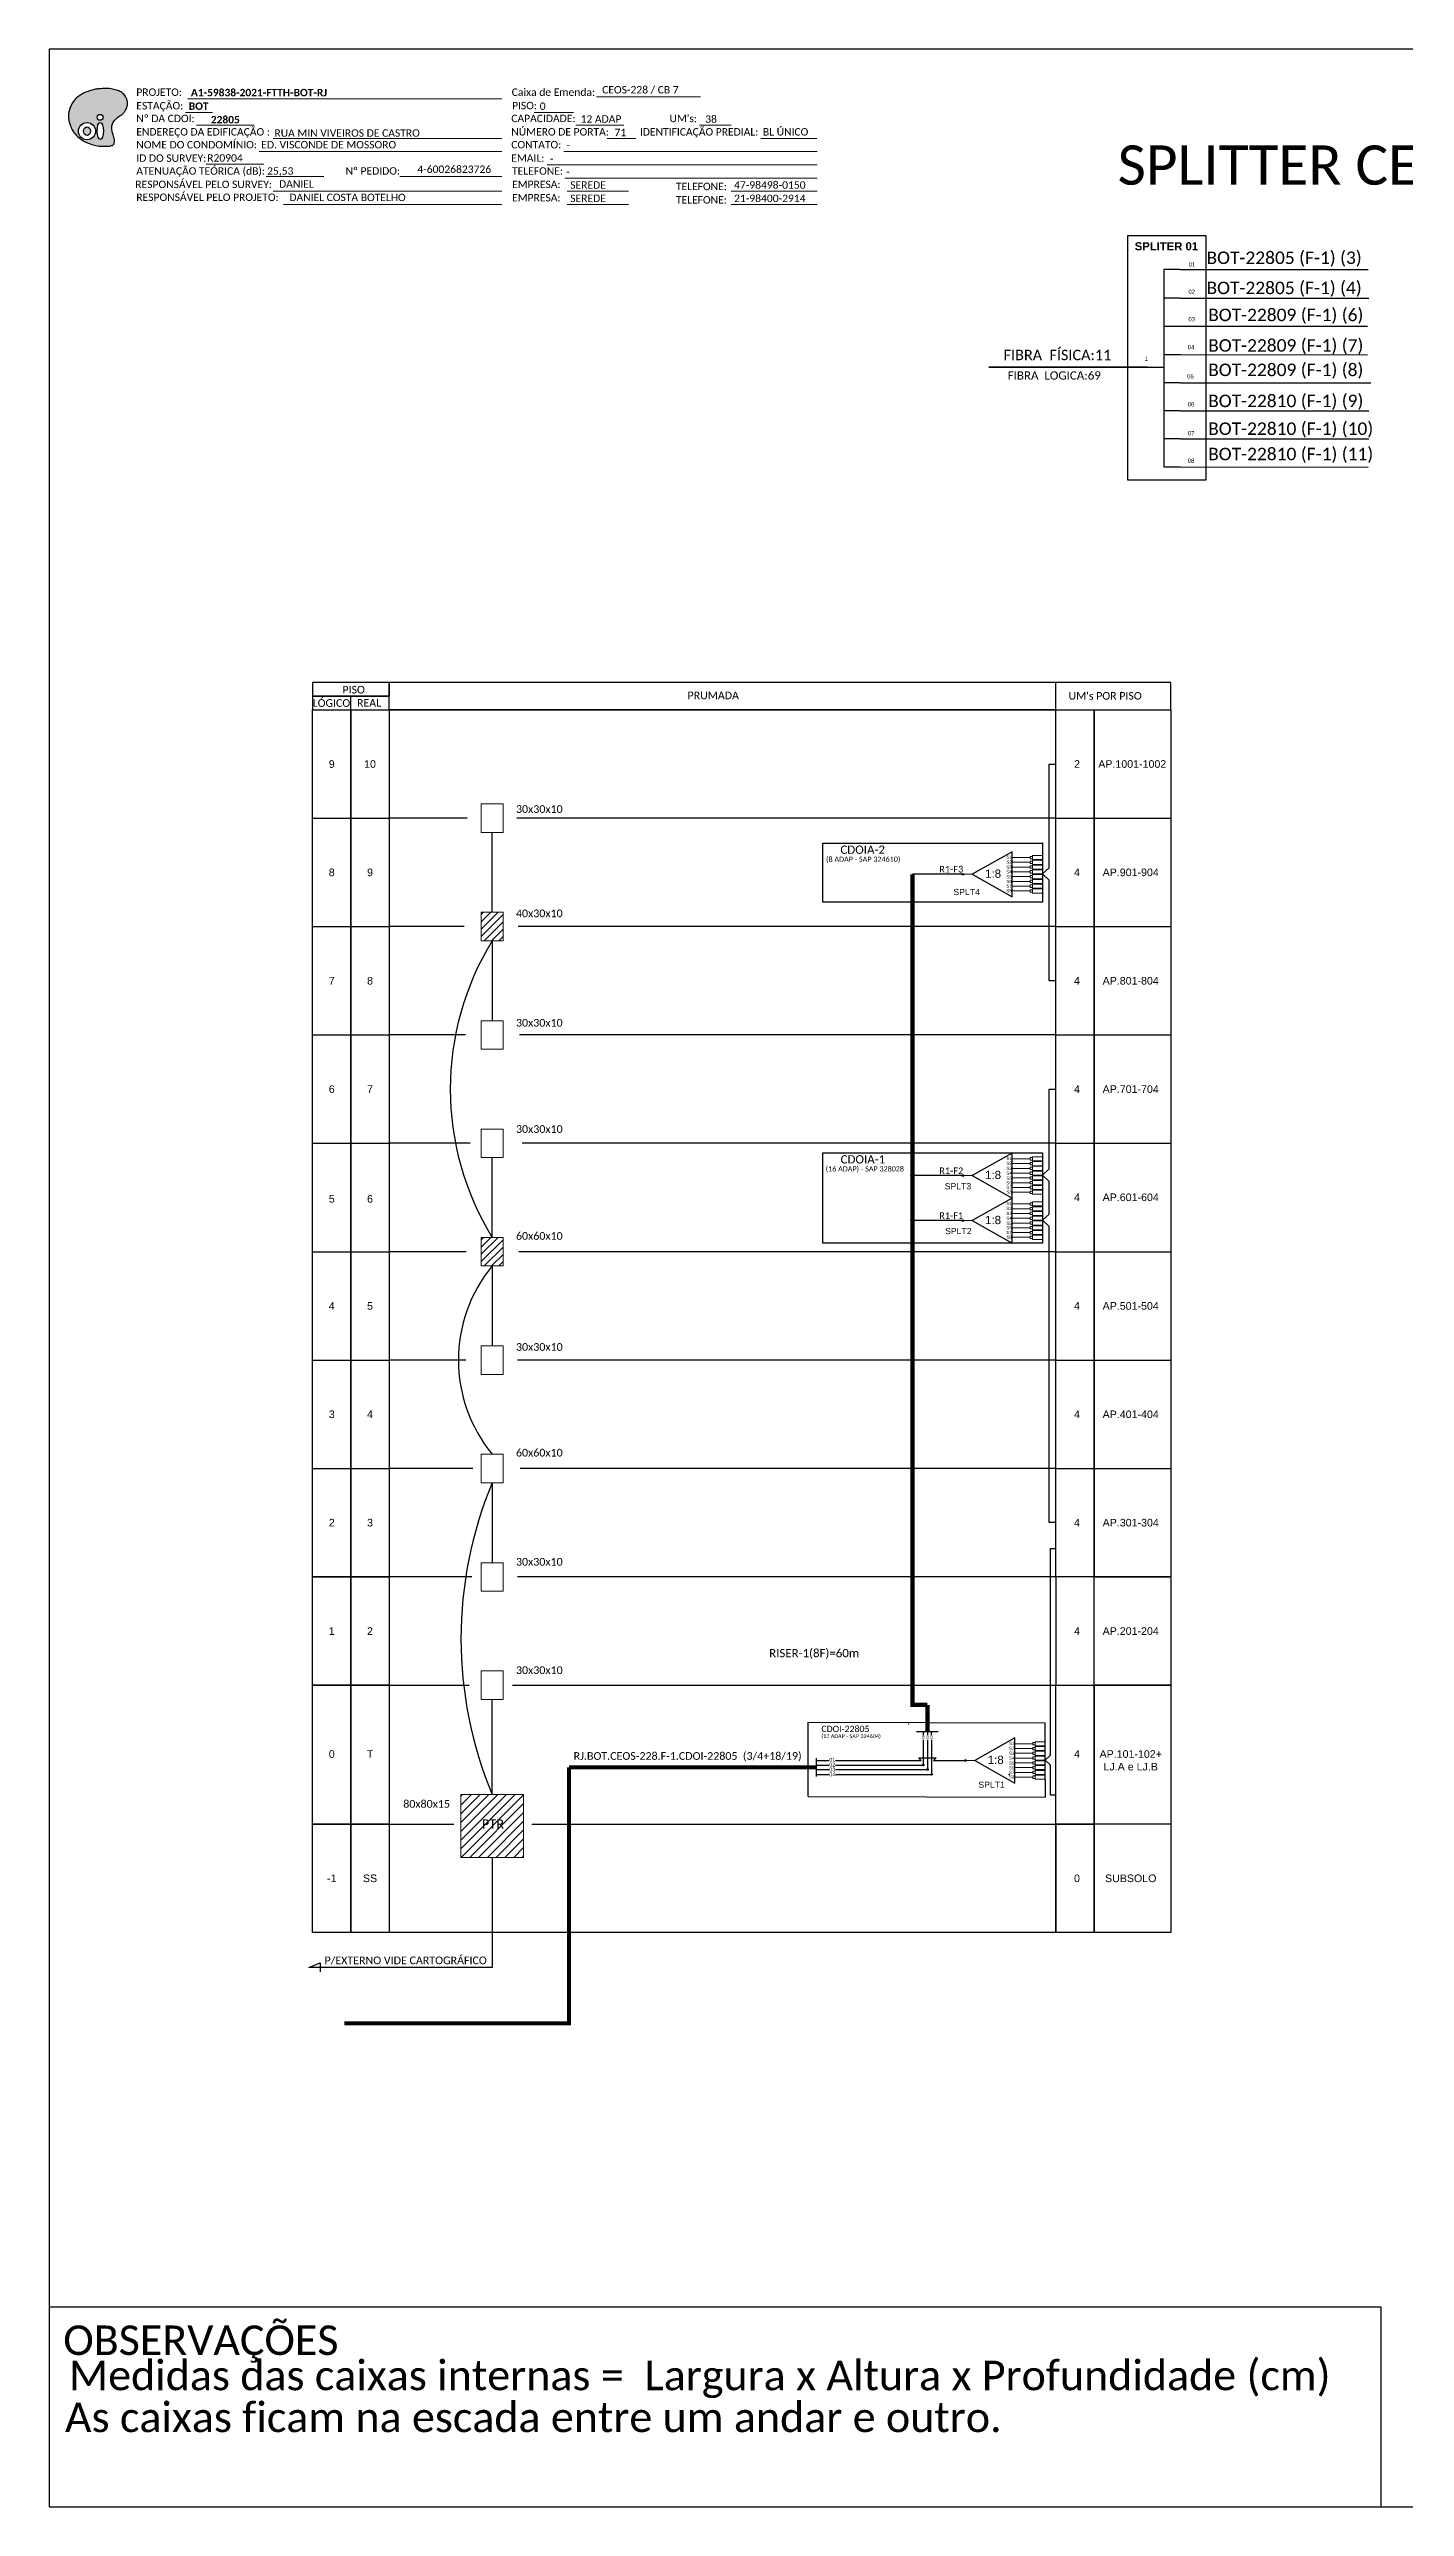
# Model space of a CAD drawing. Header units: millimetres. Extents: x 27927 to 28766, y 293409 to 294003.
# Drawn here: x 27927 to 28255, y 293409 to 294003 of the extents above; entities that cross this region are included whole.
import ezdxf
from ezdxf.enums import TextEntityAlignment as Align

# ---------------------------------------------------------------- set-up
doc = ezdxf.new("R2010")
doc.units = ezdxf.units.MM
for name, color, linetype in [('10.1-Caixas Subterrâneas', 5, 'Continuous'), ('texto', 255, 'Continuous'), ('Uifilar estacao GPON Oi', 3, 'Continuous'), ('UNIFILAR', 7, 'Continuous')]:
    doc.layers.add(name, color=color, linetype=linetype)
doc.layers.add('10.4-Postes', color=1, linetype='Continuous', lineweight=0)
doc.styles.add('ARIAL', font='arial.ttf')
doc.styles.add('MtXpl_Calibri', font='calibri.ttf')
doc.styles.get("Standard").update_dxf_attribs({"font": 'arial.ttf'})
doc.styles.add('WMF-Calibri0', font='calibri.ttf')
doc.styles.add('WMF-Calibri1', font='calibrib.ttf')

# ---------------------------------------------------------------- blocks, each defined once
blk = doc.blocks.new('OI')
h = blk.add_hatch(color=40)
edge = h.paths.add_edge_path()
edge.add_spline(control_points=[(4.35, -0.67), (3.92, -0.99), (3.26, -1.5), (2.81, -2.59), (2.9, -3.5), (3.06, -4.27), (3.31, -4.85), (3.37, -5.39), (3.4, -5.88), (3.2, -6.4), (2.54, -6.61), (1.65, -6.63), (0.55, -6.67), (-0.56, -6.42), (-1.61, -6.14), (-2.77, -5.61), (-3.92, -4.77), (-4.89, -3.7), (-5.34, -2.65), (-5.6, -1.94), (-5.85, -0.96), (-5.71, 0.47), (-5.1, 2.02), (-4.14, 3.02), (-3.3, 3.61), (-2.37, 4.16), (-1.36, 4.44), (-0.56, 4.7), (0.79, 4.85), (2.24, 4.97), (3.79, 4.57), (4.67, 4.21), (5.44, 3.65), (5.76, 2.99), (6.03, 2.21), (6.01, 1.46), (5.72, 0.64), (5.31, 0.08), (4.88, -0.38), (4.51, -0.55), (4.35, -0.67)], knot_values=[0, 0, 0, 0, 1.60434, 2.417191, 3.427595, 4.282808, 4.776746, 5.304182, 5.888771, 6.258406, 6.858137, 7.79129, 8.986195, 10.124242, 11.187857, 12.242908, 13.953784, 15.414161, 16.515391, 17.349188, 17.675853, 19.552021, 21.515531, 22.568638, 23.63245, 24.621084, 25.782718, 26.745347, 27.142653, 29.870543, 31.004649, 31.921532, 32.709589, 33.801391, 34.042471, 35.192333, 35.971461, 36.628871, 37.254359, 37.836911, 37.836911, 37.836911, 37.836911], degree=3, periodic=0)
h.paths.add_polyline_path([(1.13, -0.87, -1), (-0.04, -0.87, -1)], flags=16)
edge = h.paths.add_edge_path(flags=16)
edge.add_ellipse((0.56, -3.59), major_axis=(-0.02, 1.71), ratio=0.361305, start_angle=0, end_angle=360)
h.paths.add_polyline_path([(-0.36, -3.62, -1), (-3.8, -3.62, -1)], flags=16)
edge = h.paths.add_edge_path(flags=0)
edge.add_ellipse((-2.08, -3.62), major_axis=(0, 0.885), ratio=0.758294, start_angle=0, end_angle=360)
at = {"color": 40}
for centre, radius in [((-2.08, -3.62), 1.72), ((0.54, -0.87), 0.587)]:
    blk.add_circle(centre, radius, dxfattribs=at)
blk.add_ellipse((-2.08, -3.62), major_axis=(0, 0.885), ratio=0.758294, start_param=-3.141592653589792, end_param=3.141592653589792, dxfattribs=at)
blk.add_ellipse((0.56, -3.59), major_axis=(-0.02, 1.71), ratio=0.361305, dxfattribs=at)
at = {"color": 40, "start_tangent": (-0.800898, -0.598801), "end_tangent": (-0.800898, -0.598801)}
blk.add_spline([(4.35, -0.67), (3.2, -1.78), (2.9, -2.54), (2.92, -3.55), (3.12, -4.38), (3.28, -4.85), (3.37, -5.37), (3.35, -5.95), (3.2, -6.29), (2.66, -6.55), (1.73, -6.63), (0.54, -6.62), (-0.58, -6.41), (-1.6, -6.11), (-2.56, -5.67), (-3.95, -4.67), (-4.89, -3.56), (-5.37, -2.56), (-5.64, -1.78), (-5.72, -1.46), (-5.63, 0.42), (-4.84, 2.22), (-4.13, 2.99), (-3.27, 3.62), (-2.4, 4.09), (-1.3, 4.47), (-0.37, 4.72), (0.02, 4.77), (2.75, 4.8), (3.85, 4.53), (4.69, 4.16), (5.31, 3.68), (5.85, 2.73), (5.93, 2.5), (5.94, 1.35), (5.67, 0.62), (5.29, 0.08), (4.84, -0.36), (4.35, -0.67)], degree=3, dxfattribs=at)
blk = doc.blocks.new('SPLITTER_')
blk.add_point((0, 0))
at = {"style": 'ARIAL', "flags": 4}
blk.add_attdef('SPLT', (0, -3.26), '', height=1.5, dxfattribs=at)
blk = doc.blocks.new('A$C415C251F')
at = {"color": 3}
blk.add_point((0, 0), dxfattribs=at)
blk = doc.blocks.new('SPLT_1-8_SC-APC')
at = {"color": 1}
blk.add_lwpolyline([(-7.37, -2.1), (-17.04, -7.55), (-7.37, -13), (-7.37, -2.1)], dxfattribs=at)
at = {"color": 3, "lineweight": 0}
for points in [[(-2.99, -3.51), (-7.37, -3.51)], [(-7.37, -4.66), (-2.99, -4.66)], [(-7.37, -5.82), (-2.99, -5.82)], [(-2.41, -3.02), (-2.41, -4)], [(-2.41, -3.02), (0, -3.02)], [(-2.41, -4), (0, -4)], [(-2.41, -4.17), (-2.41, -5.16)], [(-2.41, -4.17), (0, -4.17)], [(-2.41, -5.16), (0, -5.16)], [(-2.41, -5.32), (-2.41, -6.31)], [(-2.41, -5.32), (0, -5.32)], [(-7.37, -6.97), (-2.99, -6.97)], [(-7.37, -8.12), (-2.99, -8.12)], [(-7.37, -9.28), (-2.99, -9.28)], [(-7.37, -10.43), (-2.99, -10.43)], [(-7.37, -11.58), (-2.99, -11.58)], [(-2.41, -6.31), (0, -6.31)], [(-2.41, -6.48), (-2.41, -7.46)], [(-2.41, -6.48), (0, -6.48)], [(-2.41, -7.46), (0, -7.46)], [(-2.41, -7.63), (-2.41, -8.62)], [(-2.41, -7.63), (0, -7.63)], [(-2.41, -8.62), (0, -8.62)], [(-2.41, -8.78), (-2.41, -9.77)], [(-2.41, -8.78), (0, -8.78)], [(-2.41, -9.77), (0, -9.77)], [(-2.41, -9.94), (-2.41, -10.92)], [(-2.41, -9.94), (0, -9.94)], [(-2.41, -10.92), (0, -10.92)], [(-2.41, -11.09), (-2.41, -12.08)], [(-2.41, -11.09), (0, -11.09)], [(-2.41, -12.08), (0, -12.08)]]:
    blk.add_lwpolyline(points, dxfattribs=at)
for points in [[(-2.99, -3.22), (-2.41, -3.22), (-2.41, -3.8), (-2.99, -3.8)], [(-2.99, -4.38), (-2.41, -4.38), (-2.41, -4.95), (-2.99, -4.95)], [(-2.99, -5.53), (-2.41, -5.53), (-2.41, -6.1), (-2.99, -6.1)], [(-2.99, -6.68), (-2.41, -6.68), (-2.41, -7.26), (-2.99, -7.26)], [(-2.99, -7.84), (-2.41, -7.84), (-2.41, -8.41), (-2.99, -8.41)], [(-2.99, -8.99), (-2.41, -8.99), (-2.41, -9.56), (-2.99, -9.56)], [(-2.99, -10.14), (-2.41, -10.14), (-2.41, -10.72), (-2.99, -10.72)], [(-2.99, -11.3), (-2.41, -11.3), (-2.41, -11.87), (-2.99, -11.87)]]:
    blk.add_lwpolyline(points, close=True, dxfattribs=at)
at = {"color": 1, "lineweight": 0}
blk.add_lwpolyline([(-17.04, -7.55), (-19.26, -7.55)], dxfattribs=at)
at = {"color": 1, "style": 'ARIAL'}
for s, height, p in [('S1', 0.75, (-8.74, -3.78)), ('S2', 0.75, (-8.74, -4.97)), ('S3', 0.75, (-8.74, -6.18)), ('1:8', 2, (-13.91, -8.4)), ('S4', 0.75, (-8.74, -7.36)), ('S5', 0.75, (-8.74, -8.57)), ('S6', 0.75, (-8.74, -9.69)), ('S7', 0.75, (-8.74, -10.78)), ('S8', 0.75, (-8.74, -11.9))]:
    blk.add_text(s, height=height, dxfattribs=at).set_placement(p)
blk = doc.blocks.new('LEG_CDOIA8_C-SPLT_DIR')
at = {"color": 3}
blk.add_blockref('A$C415C251F', (0, 0), dxfattribs=at)
at = {"color": 1, "style": 'WMF-Calibri0', "flags": 4}
blk.add_attdef('CDO', (-26.84, -2.61), '', height=2, dxfattribs=at)
blk.add_attdef('MODELO', text='', height=1.5, dxfattribs=at).set_placement((-22.23, -4.54), align=Align.CENTER)
at = {"style": 'ARIAL', "flags": 4}
blk.add_attdef('SPLITAGEM', text='', height=1.5, dxfattribs=at).set_placement((-18.36, -12.59), align=Align.CENTER)

msp = doc.modelspace()

# ---------------------------------------------------------------- hatches: boundary and pattern name
h = msp.add_hatch(color=3)
h.dxf.hatch_style = 1
edge = h.paths.add_edge_path()
edge.add_arc((28148.24, 293804.03), 0.205, 0, 360)
h = msp.add_hatch()
h.set_pattern_fill('ANSI31', color=1, scale=10)
h.set_pattern_definition([(45, (15844.2776, 292011.8462), (-0.88388348, 0.88388348), [])])
h.paths.add_polyline_path([(28037.1, 293794.84), (28031.8, 293794.84), (28031.8, 293787.94), (28037.1, 293787.94)])
h = msp.add_hatch(color=3)
h.dxf.hatch_style = 1
edge = h.paths.add_edge_path()
edge.add_arc((28148.24, 293731.21), 0.205, 0, 360)
h = msp.add_hatch()
h.set_pattern_fill('ANSI31', color=1, scale=10)
h.set_pattern_definition([(45, (15844.2776, 291933.2612), (-0.88388348, 0.88388348), [])])
h.paths.add_polyline_path([(28037.1, 293716.25), (28031.8, 293716.25), (28031.8, 293709.36), (28037.1, 293709.36)])
h = msp.add_hatch(color=3)
h.dxf.hatch_style = 1
edge = h.paths.add_edge_path()
edge.add_arc((28148.24, 293720.32), 0.205, 0, 360)
h = msp.add_hatch(color=3)
h.dxf.hatch_style = 1
edge = h.paths.add_edge_path()
edge.add_arc((28138.65, 293588.72), 0.195, 0, 360)
h = msp.add_hatch(color=3)
h.dxf.hatch_style = 1
edge = h.paths.add_edge_path()
edge.add_arc((28138.65, 293588.72), 0.195, 0, 360)
h = msp.add_hatch(color=3)
h.dxf.hatch_style = 1
edge = h.paths.add_edge_path()
edge.add_arc((28139.67, 293587.66), 0.195, 0, 360)
h = msp.add_hatch(color=3)
h.dxf.hatch_style = 1
edge = h.paths.add_edge_path()
edge.add_arc((28139.67, 293587.66), 0.195, 0, 360)
h = msp.add_hatch(color=3)
h.dxf.hatch_style = 1
edge = h.paths.add_edge_path()
edge.add_arc((28140.68, 293586.49), 0.195, 0, 360)
h = msp.add_hatch(color=3)
h.dxf.hatch_style = 1
edge = h.paths.add_edge_path()
edge.add_arc((28140.68, 293586.49), 0.195, 0, 360)
h = msp.add_hatch(color=3)
h.dxf.hatch_style = 1
edge = h.paths.add_edge_path()
edge.add_arc((28148.88, 293589.84), 0.195, 0, 360)
h = msp.add_hatch(color=3)
h.dxf.hatch_style = 1
edge = h.paths.add_edge_path()
edge.add_arc((28148.88, 293589.84), 0.195, 0, 360)
h = msp.add_hatch()
h.set_pattern_fill('ANSI31', color=1, scale=12, style=0)
h.set_pattern_definition([(45, (27293.2764, 293104.296), (-1.0606602, 1.0606602), [])])
h.paths.add_polyline_path([(28042.04, 293581.56), (28026.86, 293581.56), (28026.86, 293566.42), (28042.04, 293566.42)])
h.paths.add_polyline_path([(28031.59, 293572.51), (28038.1, 293572.51), (28038.1, 293576.45), (28031.59, 293576.45)], flags=9)

# ---------------------------------------------------------------- linework, layer by layer
at = {"color": 0}
for p, q in [((27991.04, 293843.78), (28000.29, 293843.78)), ((27991.04, 293817.59), (27991.04, 293843.78)), ((27991.04, 293843.78), (28000.29, 293843.78)), ((28000.29, 293843.78), (28000.29, 293817.59)), ((28000.29, 293843.78), (28009.55, 293843.78)), ((28000.29, 293817.59), (28000.29, 293843.78)), ((28000.29, 293843.78), (28009.55, 293843.78)), ((28170.72, 293843.78), (28009.55, 293843.78)), ((28009.55, 293843.78), (28009.55, 293817.59)), ((28170.72, 293843.78), (28009.55, 293843.78)), ((28170.72, 293843.78), (28179.97, 293843.78)), ((28170.72, 293817.59), (28170.72, 293843.78)), ((28170.72, 293843.78), (28179.97, 293843.78)), ((28179.97, 293843.78), (28198.49, 293843.78)), ((28179.97, 293817.59), (28179.97, 293843.78)), ((28179.97, 293843.78), (28179.97, 293817.59)), ((28179.97, 293843.78), (28198.49, 293843.78)), ((28198.49, 293843.78), (28198.49, 293817.59)), ((27991.04, 293817.59), (28000.29, 293817.59)), ((27991.04, 293791.39), (27991.04, 293817.59)), ((28000.29, 293817.59), (28000.29, 293791.39)), ((28000.29, 293817.59), (28009.55, 293817.59)), ((28000.29, 293791.39), (28000.29, 293817.59)), ((28009.55, 293817.59), (28009.55, 293791.39)), ((28028.43, 293817.59), (28009.55, 293817.59)), ((28170.72, 293817.59), (28040.43, 293817.59)), ((28170.72, 293817.59), (28179.97, 293817.59)), ((28170.72, 293791.39), (28170.72, 293817.59)), ((28179.97, 293817.59), (28198.49, 293817.59)), ((28179.97, 293791.39), (28179.97, 293817.59)), ((28179.97, 293817.59), (28179.97, 293791.39)), ((28198.49, 293817.59), (28198.49, 293791.39)), ((27991.04, 293791.39), (28000.29, 293791.39)), ((27991.04, 293765.2), (27991.04, 293791.39)), ((28000.29, 293791.39), (28000.29, 293765.2)), ((28000.29, 293791.39), (28009.55, 293791.39)), ((28000.29, 293765.2), (28000.29, 293791.39)), ((28009.55, 293791.39), (28009.55, 293765.2)), ((28027.72, 293791.39), (28009.55, 293791.39)), ((28170.72, 293791.39), (28040.76, 293791.39)), ((28170.72, 293791.39), (28179.97, 293791.39)), ((28170.72, 293765.2), (28170.72, 293791.39)), ((28179.97, 293791.39), (28198.49, 293791.39)), ((28179.97, 293765.2), (28179.97, 293791.39)), ((28179.97, 293791.39), (28179.97, 293765.2)), ((28198.49, 293791.39), (28198.49, 293765.2)), ((27991.04, 293765.2), (28000.29, 293765.2)), ((27991.04, 293739), (27991.04, 293765.2)), ((28000.29, 293765.2), (28000.29, 293739)), ((28000.29, 293765.2), (28009.55, 293765.2)), ((28000.29, 293739), (28000.29, 293765.2)), ((28009.55, 293765.2), (28009.55, 293739)), ((28028.02, 293765.2), (28009.55, 293765.2)), ((28170.72, 293765.2), (28041.03, 293765.2)), ((28170.72, 293765.2), (28179.97, 293765.2)), ((28170.72, 293739), (28170.72, 293765.2)), ((28179.97, 293765.2), (28198.49, 293765.2)), ((28179.97, 293739), (28179.97, 293765.2)), ((28179.97, 293765.2), (28179.97, 293739)), ((28198.49, 293765.2), (28198.49, 293739)), ((27991.04, 293739), (28000.29, 293739)), ((27991.04, 293712.81), (27991.04, 293739)), ((28000.29, 293739), (28000.29, 293712.81)), ((28000.29, 293739), (28009.55, 293739)), ((28000.29, 293712.81), (28000.29, 293739)), ((28009.55, 293739), (28009.55, 293712.81)), ((28029.13, 293739), (28009.55, 293739)), ((28170.72, 293739), (28041.68, 293739)), ((28170.72, 293739), (28179.97, 293739)), ((28170.72, 293712.81), (28170.72, 293739)), ((28179.97, 293739), (28198.49, 293739)), ((28179.97, 293712.81), (28179.97, 293739)), ((28179.97, 293739), (28179.97, 293712.81)), ((28198.49, 293739), (28198.49, 293712.81)), ((27991.04, 293712.81), (28000.29, 293712.81)), ((27991.04, 293686.61), (27991.04, 293712.81)), ((28000.29, 293712.81), (28000.29, 293686.61)), ((28000.29, 293712.81), (28009.55, 293712.81)), ((28000.29, 293686.61), (28000.29, 293712.81)), ((28009.55, 293712.81), (28009.55, 293686.61)), ((28028.18, 293712.81), (28009.55, 293712.81)), ((28170.72, 293712.81), (28040.86, 293712.81)), ((28170.72, 293712.81), (28179.97, 293712.81)), ((28170.72, 293686.61), (28170.72, 293712.81)), ((28179.97, 293712.81), (28198.49, 293712.81)), ((28179.97, 293686.61), (28179.97, 293712.81)), ((28179.97, 293712.81), (28179.97, 293686.61)), ((28198.49, 293712.81), (28198.49, 293686.61)), ((27991.04, 293686.61), (28000.29, 293686.61)), ((27991.04, 293660.42), (27991.04, 293686.61)), ((28000.29, 293686.61), (28000.29, 293660.42)), ((28000.29, 293686.61), (28009.55, 293686.61)), ((28000.29, 293660.42), (28000.29, 293686.61)), ((28009.55, 293686.61), (28009.55, 293660.42)), ((28028.09, 293686.61), (28009.55, 293686.61)), ((28170.72, 293686.61), (28040.58, 293686.61)), ((28170.72, 293686.61), (28179.97, 293686.61)), ((28170.72, 293660.42), (28170.72, 293686.61)), ((28179.97, 293686.61), (28198.49, 293686.61)), ((28179.97, 293660.42), (28179.97, 293686.61)), ((28179.97, 293686.61), (28179.97, 293660.42)), ((28198.49, 293686.61), (28198.49, 293660.42)), ((28029.74, 293660.42), (28009.55, 293660.42)), ((28170.72, 293660.42), (28041.23, 293660.42)), ((28029.56, 293634.22), (28009.55, 293634.22)), ((28170.72, 293634.22), (28040.58, 293634.22)), ((28170.72, 293634.22), (28170.72, 293608.03)), ((28009.55, 293608.03), (28028.88, 293608.03)), ((28039.36, 293608.03), (28170.72, 293608.03)), ((28009.55, 293574.46), (28025.19, 293574.46)), ((28044.06, 293574.46), (28170.72, 293574.46)), ((28170.72, 293574.46), (28170.72, 293548.27)), ((28179.97, 293548.27), (28179.97, 293574.46)), ((28198.49, 293574.46), (28198.49, 293548.27)), ((28170.72, 293548.27), (28009.55, 293548.27)), ((28198.49, 293548.27), (28179.97, 293548.27))]:
    msp.add_line(p, q, dxfattribs=at)
for points in [[(27927.35, 293409.45), (28765.92, 293409.45), (28765.92, 294003.45), (27927.35, 294003.45), (27927.35, 293409.45)], [(28000.29, 293843.78), (28000.29, 293847.07)], [(28009.55, 293843.78), (28198.49, 293843.78), (28198.49, 293850.36), (28009.55, 293850.36), (28009.55, 293850.36), (28009.55, 293847.07)], [(28170.7, 293843.78), (28170.7, 293850.36)], [(28112.85, 293588.92), (28112.85, 293588.92)], [(27927.35, 293457.8), (28249.25, 293457.8)]]:
    msp.add_lwpolyline(points)
at = {"color": 7, "lineweight": 0}
for points in [[(27960.83, 293991.41), (28036.8, 293991.41)], [(28059.64, 293991.9), (28084.77, 293991.9)], [(27960.31, 293988.13), (27966.86, 293988.13)], [(27962.97, 293985.06), (27976.92, 293985.06)], [(28044.6, 293988.17), (28054.08, 293988.17)], [(28054.64, 293985.06), (28066.26, 293985.06)], [(28084.59, 293985.06), (28092.25, 293985.06)], [(27978.13, 293978.71), (28036.8, 293978.71)], [(27981.54, 293981.82), (28036.8, 293981.82)], [(28051.76, 293978.71), (28112.99, 293978.71)], [(28062.23, 293981.82), (28069.17, 293981.82)], [(28099.4, 293981.82), (28112.96, 293981.82)], [(27965.29, 293975.65), (27979.23, 293975.65)], [(27979.83, 293972.68), (27993.77, 293972.68)], [(28012.16, 293972.69), (28036.65, 293972.69)], [(28012.66, 293972.69), (28036.81, 293972.69)], [(28047.72, 293975.47), (28112.99, 293975.47)], [(28052.01, 293972.24), (28112.99, 293972.24)], [(27981.54, 293969.13), (28036.8, 293969.13)], [(27984.03, 293965.89), (28036.8, 293965.89)], [(28052.61, 293969.13), (28067.41, 293969.13)], [(28052.61, 293965.89), (28067.41, 293965.89)], [(28092.22, 293969.13), (28112.99, 293969.13)], [(28092.22, 293965.89), (28112.99, 293965.89)]]:
    msp.add_lwpolyline(points, dxfattribs=at)
at = {"color": 7}
msp.add_lwpolyline([(28188.02, 293899.34), (28207.03, 293899.34), (28207.03, 293958.36), (28188.02, 293958.36)], close=True, dxfattribs=at)
for points in [[(27991.04, 293847.07), (28009.55, 293847.07), (28009.55, 293850.36), (27991.04, 293850.36)], [(27991.04, 293843.78), (28009.55, 293843.78), (28009.55, 293847.07), (27991.04, 293847.07)]]:
    msp.add_lwpolyline(points, close=True)
at = {"color": 3}
for points in [[(28170.72, 293778.29), (28169.06, 293778.29), (28169.06, 293802.61), (28167.5, 293804.12), (28169.06, 293805.62), (28169.06, 293830.63), (28170.72, 293830.63)], [(28169.06, 293723.07), (28169.06, 293723.07), (28169.06, 293729.79), (28167.5, 293731.3), (28169.06, 293732.8), (28169.06, 293752.1), (28170.72, 293752.1)], [(28170.72, 293647.32), (28169.06, 293647.32), (28169.06, 293718.89), (28167.5, 293720.4), (28169.06, 293721.91), (28169.06, 293723.07)], [(28170.72, 293581.46), (28169.39, 293581.44), (28169.39, 293588.72), (28168.14, 293589.93), (28169.39, 293591.13), (28169.39, 293591.13), (28169.39, 293641.05), (28170.72, 293641.05)], [(28138.19, 293589.84), (28137.55, 293590.47), (28141.78, 293590.47), (28141.14, 293589.84)], [(28112.85, 293589.84), (28115.85, 293589.84)], [(28117.44, 293589.84), (28123.7, 293589.84), (28123.7, 293589.84)], [(28123.7, 293589.84), (28138.19, 293589.84)], [(28141.14, 293589.84), (28148.88, 293589.84)]]:
    msp.add_lwpolyline(points, dxfattribs=at)
at = {"color": 0, "lineweight": 0}
for points in [[(28031.8, 293821.03), (28037.1, 293821.03), (28037.1, 293814.14), (28031.8, 293814.14)], [(28031.8, 293690.06), (28037.1, 293690.06), (28037.1, 293683.16), (28031.8, 293683.16)]]:
    msp.add_lwpolyline(points, close=True, dxfattribs=at)
at = {"color": 1}
for points in [[(28114.37, 293811.58), (28167.5, 293811.58), (28167.5, 293797.26), (28114.37, 293797.26)], [(28114.37, 293736.74), (28167.5, 293736.74), (28167.5, 293714.87), (28114.37, 293714.87)]]:
    msp.add_lwpolyline(points, close=True, dxfattribs=at)
at = {"color": 5, "const_width": 1}
for points in [[(28136.07, 293804.03), (28136.07, 293603.28), (28139.67, 293603.28)], [(28139.67, 293596.87), (28139.67, 293603.28)]]:
    msp.add_lwpolyline(points, dxfattribs=at)
at = {"color": 5}
for points in [[(28148.03, 293804.03), (28136.07, 293804.03)], [(28148.03, 293731.21), (28135.5, 293731.21)], [(28148.03, 293720.32), (28135.5, 293720.32)], [(28137.06, 293596.87), (28142.27, 293596.87)], [(28138.65, 293596.87), (28138.65, 293595.91)], [(28139.67, 293596.87), (28139.67, 293595.95)], [(28140.68, 293595.95), (28140.68, 293596.87)], [(28138.65, 293594.84), (28138.65, 293588.72)], [(28139.67, 293594.84), (28139.67, 293587.66)], [(28140.68, 293594.84), (28140.68, 293586.49)], [(28112.85, 293586.49), (28115.85, 293586.49)], [(28117.44, 293586.49), (28123.7, 293586.49), (28123.7, 293586.49)], [(28123.7, 293586.49), (28140.68, 293586.49)], [(28138.65, 293588.72), (28138.65, 293588.72)]]:
    msp.add_lwpolyline(points, dxfattribs=at)
at = {"color": 1, "lineweight": 0}
for points in [[(28031.8, 293794.84), (28037.1, 293794.84), (28037.1, 293787.94), (28031.8, 293787.94)], [(28031.8, 293716.25), (28037.1, 293716.25), (28037.1, 293709.36), (28031.8, 293709.36)], [(28026.86, 293581.59), (28042.04, 293581.59), (28042.04, 293566.42), (28026.86, 293566.42)]]:
    msp.add_lwpolyline(points, close=True, dxfattribs=at)
at = {"lineweight": 0}
for points in [[(28031.8, 293768.64), (28037.1, 293768.64), (28037.1, 293761.75), (28031.8, 293761.75)], [(28031.8, 293742.45), (28037.1, 293742.45), (28037.1, 293735.55), (28031.8, 293735.55)], [(28031.8, 293663.86), (28037.1, 293663.86), (28037.1, 293656.97), (28031.8, 293656.97)], [(28031.8, 293637.62), (28037.1, 293637.62), (28037.1, 293630.73), (28031.8, 293630.73)], [(28031.8, 293611.47), (28037.1, 293611.47), (28037.1, 293604.58), (28031.8, 293604.58)]]:
    msp.add_lwpolyline(points, close=True, dxfattribs=at)
at = {"color": 1}
for points in [[(28167.5, 293714.87), (28167.5, 293714.87), (28167.5, 293714.87), (28114.37, 293714.87), (28114.37, 293736.74), (28114.37, 293736.74)], [(28160.13, 293736.66), (28150.46, 293731.21), (28160.13, 293725.76), (28160.13, 293736.66)], [(28160.13, 293725.76), (28150.46, 293720.32), (28160.13, 293714.87), (28160.13, 293725.76)], [(28110.86, 293599.1), (28168.14, 293598.95)], [(28168.14, 293585.14), (28168.14, 293598.95)], [(28112.85, 293585.93), (28112.85, 293590.42)], [(28168.14, 293585.14), (28168.14, 293580.98)], [(28110.86, 293581.13), (28168.14, 293580.98)]]:
    msp.add_lwpolyline(points, dxfattribs=at)
at = {"color": 3, "lineweight": 0}
for points in [[(28164.5, 293735.25), (28160.13, 293735.25)], [(28160.13, 293734.1), (28164.5, 293734.1)], [(28165.08, 293735.74), (28165.08, 293734.76)], [(28165.08, 293735.74), (28167.5, 293735.74)], [(28165.08, 293734.76), (28167.5, 293734.76)], [(28165.08, 293734.59), (28165.08, 293733.6)], [(28165.08, 293734.59), (28167.5, 293734.59)], [(28165.08, 293733.6), (28167.5, 293733.6)], [(28165.08, 293733.44), (28165.08, 293732.45)], [(28165.08, 293733.44), (28167.5, 293733.44)], [(28160.13, 293732.94), (28164.5, 293732.94)], [(28160.13, 293731.79), (28164.5, 293731.79)], [(28160.13, 293730.64), (28164.5, 293730.64)], [(28160.13, 293729.48), (28164.5, 293729.48)], [(28160.13, 293728.33), (28164.5, 293728.33)], [(28160.13, 293727.18), (28164.5, 293727.18)], [(28165.08, 293732.45), (28167.5, 293732.45)], [(28165.08, 293732.28), (28165.08, 293731.3)], [(28165.08, 293732.28), (28167.5, 293732.28)], [(28165.08, 293731.3), (28167.5, 293731.3)], [(28165.08, 293731.13), (28165.08, 293730.14)], [(28165.08, 293731.13), (28167.5, 293731.13)], [(28165.08, 293730.14), (28167.5, 293730.14)], [(28165.08, 293729.98), (28165.08, 293728.99)], [(28165.08, 293729.98), (28167.5, 293729.98)], [(28165.08, 293728.99), (28167.5, 293728.99)], [(28165.08, 293728.82), (28165.08, 293727.84)], [(28165.08, 293728.82), (28167.5, 293728.82)], [(28165.08, 293727.84), (28167.5, 293727.84)], [(28165.08, 293727.67), (28165.08, 293726.68)], [(28165.08, 293727.67), (28167.5, 293727.67)], [(28164.5, 293724.35), (28160.13, 293724.35)], [(28160.13, 293723.2), (28164.5, 293723.2)], [(28160.13, 293722.05), (28164.5, 293722.05)], [(28165.08, 293726.68), (28167.5, 293726.68)], [(28165.08, 293724.85), (28165.08, 293723.86)], [(28165.08, 293724.85), (28167.5, 293724.85)], [(28165.08, 293723.86), (28167.5, 293723.86)], [(28165.08, 293723.69), (28165.08, 293722.71)], [(28165.08, 293723.69), (28167.5, 293723.69)], [(28165.08, 293722.71), (28167.5, 293722.71)], [(28165.08, 293722.54), (28165.08, 293721.55)], [(28165.08, 293722.54), (28167.5, 293722.54)], [(28165.08, 293721.55), (28167.5, 293721.55)], [(28165.08, 293721.39), (28165.08, 293720.4)], [(28165.08, 293721.39), (28167.5, 293721.39)], [(28160.13, 293720.89), (28164.5, 293720.89)], [(28160.13, 293719.74), (28164.5, 293719.74)], [(28160.13, 293718.59), (28164.5, 293718.59)], [(28160.13, 293717.43), (28164.5, 293717.43)], [(28160.13, 293716.28), (28164.5, 293716.28)], [(28165.08, 293720.4), (28167.5, 293720.4)], [(28165.08, 293720.23), (28165.08, 293719.25)], [(28165.08, 293720.23), (28167.5, 293720.23)], [(28165.08, 293719.25), (28167.5, 293719.25)], [(28165.08, 293719.08), (28165.08, 293718.09)], [(28165.08, 293719.08), (28167.5, 293719.08)], [(28165.08, 293718.09), (28167.5, 293718.09)], [(28165.08, 293717.93), (28165.08, 293716.94)], [(28165.08, 293717.93), (28167.5, 293717.93)], [(28165.08, 293716.94), (28167.5, 293716.94)], [(28165.08, 293716.77), (28165.08, 293715.79)], [(28165.08, 293716.77), (28167.5, 293716.77)], [(28165.08, 293715.79), (28167.5, 293715.79)]]:
    msp.add_lwpolyline(points, dxfattribs=at)
for points in [[(28164.5, 293735.54), (28165.08, 293735.54), (28165.08, 293734.96), (28164.5, 293734.96)], [(28164.5, 293734.38), (28165.08, 293734.38), (28165.08, 293733.81), (28164.5, 293733.81)], [(28164.5, 293733.23), (28165.08, 293733.23), (28165.08, 293732.66), (28164.5, 293732.66)], [(28164.5, 293732.08), (28165.08, 293732.08), (28165.08, 293731.5), (28164.5, 293731.5)], [(28164.5, 293730.92), (28165.08, 293730.92), (28165.08, 293730.35), (28164.5, 293730.35)], [(28164.5, 293729.77), (28165.08, 293729.77), (28165.08, 293729.2), (28164.5, 293729.2)], [(28164.5, 293728.62), (28165.08, 293728.62), (28165.08, 293728.04), (28164.5, 293728.04)], [(28164.5, 293727.46), (28165.08, 293727.46), (28165.08, 293726.89), (28164.5, 293726.89)], [(28164.5, 293724.64), (28165.08, 293724.64), (28165.08, 293724.07), (28164.5, 293724.07)], [(28164.5, 293723.49), (28165.08, 293723.49), (28165.08, 293722.91), (28164.5, 293722.91)], [(28164.5, 293722.33), (28165.08, 293722.33), (28165.08, 293721.76), (28164.5, 293721.76)], [(28164.5, 293721.18), (28165.08, 293721.18), (28165.08, 293720.61), (28164.5, 293720.61)], [(28164.5, 293720.03), (28165.08, 293720.03), (28165.08, 293719.45), (28164.5, 293719.45)], [(28164.5, 293718.87), (28165.08, 293718.87), (28165.08, 293718.3), (28164.5, 293718.3)], [(28164.5, 293717.72), (28165.08, 293717.72), (28165.08, 293717.15), (28164.5, 293717.15)], [(28164.5, 293716.57), (28165.08, 293716.57), (28165.08, 293715.99), (28164.5, 293715.99)]]:
    msp.add_lwpolyline(points, close=True, dxfattribs=at)
at = {"color": 1, "lineweight": 0}
for points in [[(28150.46, 293731.21), (28148.24, 293731.21)], [(28150.46, 293720.32), (28148.24, 293720.32)]]:
    msp.add_lwpolyline(points, dxfattribs=at)
at = {"color": 0}
for points in [[(27991.04, 293660.42), (28000.29, 293660.42), (28000.29, 293634.22), (27991.04, 293634.22)], [(28000.29, 293660.42), (28009.55, 293660.42), (28009.55, 293634.22), (28000.29, 293634.22)], [(28170.72, 293660.42), (28179.97, 293660.42), (28179.97, 293634.22), (28170.72, 293634.22)], [(28179.97, 293660.42), (28198.49, 293660.42), (28198.49, 293634.22), (28179.97, 293634.22)], [(27991.04, 293634.22), (28000.29, 293634.22), (28000.29, 293608.03), (27991.04, 293608.03)], [(28000.29, 293634.22), (28009.55, 293634.22), (28009.55, 293608.03), (28000.29, 293608.03)], [(28179.97, 293634.22), (28198.49, 293634.22), (28198.49, 293608.03), (28179.97, 293608.03)], [(27991.04, 293608.03), (28000.29, 293608.03), (28000.29, 293574.46), (27991.04, 293574.46)], [(28000.29, 293608.03), (28009.55, 293608.03), (28009.55, 293574.46), (28000.29, 293574.46)], [(28170.72, 293608.03), (28179.97, 293608.03), (28179.97, 293574.46), (28170.72, 293574.46)], [(28179.97, 293608.03), (28198.49, 293608.03), (28198.49, 293574.46), (28179.97, 293574.46)], [(27991.04, 293574.46), (28000.29, 293574.46), (28000.29, 293548.27), (27991.04, 293548.27)], [(28000.29, 293574.46), (28009.55, 293574.46), (28009.55, 293548.27), (28000.29, 293548.27)], [(28170.72, 293574.46), (28179.97, 293574.46), (28179.97, 293548.27), (28170.72, 293548.27)]]:
    msp.add_lwpolyline(points, close=True, dxfattribs=at)
at = {"color": 1, "const_width": 1}
for points in [[(28053.02, 293588.17), (28053.02, 293526.29), (27998.69, 293526.29)], [(28112.85, 293588.17), (28053.02, 293588.17), (28053.02, 293588.17), (28053.02, 293588.17)]]:
    msp.add_lwpolyline(points, dxfattribs=at)
at = {"color": 2}
for points in [[(28112.85, 293588.72), (28115.85, 293588.72)], [(28117.44, 293588.72), (28138.65, 293588.72), (28138.65, 293588.72)]]:
    msp.add_lwpolyline(points, dxfattribs=at)
at = {"color": 0}
for points in [[(28112.85, 293587.66), (28115.85, 293587.66)], [(28117.44, 293587.66), (28123.7, 293587.66), (28123.7, 293587.66)], [(28123.7, 293587.66), (28139.67, 293587.66)]]:
    msp.add_lwpolyline(points, dxfattribs=at)
at = {"linetype": 'Continuous'}
msp.add_lwpolyline([(28249.25, 293457.8), (28249.25, 293409.45)], dxfattribs=at)
at = {"color": 3}
for centre, radius in [((28148.24, 293804.03), 0.205), ((28148.24, 293731.21), 0.205), ((28148.24, 293720.32), 0.205), ((28138.65, 293588.72), 0.195), ((28138.65, 293588.72), 0.195), ((28139.67, 293587.66), 0.195), ((28139.67, 293587.66), 0.195), ((28140.68, 293586.49), 0.195), ((28140.68, 293586.49), 0.195), ((28148.88, 293589.84), 0.195), ((28148.88, 293589.84), 0.195)]:
    msp.add_circle(centre, radius, dxfattribs=at)
for p in [(28150.46, 293731.21), (28159.42, 293586.49)]:
    msp.add_point(p)
at = {"layer": '10.1-Caixas Subterrâneas', "color": 1}
msp.add_lwpolyline([(28110.86, 293581.13), (28110.86, 293599.1)], dxfattribs=at)
at = {"layer": 'Uifilar estacao GPON Oi'}
for points in [[(28034.45, 293794.84), (28034.45, 293814.14)], [(28034.45, 293787.94), (28034.45, 293768.64)], [(28034.45, 293716.25), (28034.45, 293735.55)], [(28034.45, 293709.36), (28034.45, 293690.06)], [(28034.45, 293656.97), (28034.45, 293637.62)], [(28034.45, 293581.59), (28034.45, 293604.58)]]:
    msp.add_lwpolyline(points, dxfattribs=at)
at = {"layer": 'Uifilar estacao GPON Oi', "color": 1}
msp.add_lwpolyline([(28034.45, 293566.42), (28034.45, 293539.84), (27990.16, 293539.84), (27992.89, 293540.91), (27992.89, 293538.79)], dxfattribs=at)
at = {"layer": 'Uifilar estacao GPON Oi'}
for centre, radius, start, end in [((28092.84, 293752.1), 68.51, 148.4542, 211.5458), ((28062.03, 293686.61), 35.75, 140.48353, 219.51647), ((28124.9, 293619.28), 97.99, 157.38036, 202.61964)]:
    msp.add_arc(centre, radius, start, end, dxfattribs=at)
at = {"layer": 'UNIFILAR', "color": 7, "linetype": 'Continuous'}
for p, q in [((28196.79, 293950.17), (28196.79, 293902.4)), ((28200.66, 293950.17), (28196.79, 293950.17)), ((28200.85, 293943.26), (28196.98, 293943.26)), ((28200.85, 293936.45), (28196.98, 293936.45)), ((28200.85, 293929.61), (28196.98, 293929.61)), ((28192.77, 293926.6), (28196.77, 293926.6)), ((28200.85, 293922.83), (28196.98, 293922.83)), ((28200.85, 293916.04), (28196.98, 293916.04)), ((28200.85, 293909.24), (28196.98, 293909.24)), ((28200.85, 293902.44), (28196.98, 293902.44))]:
    msp.add_line(p, q, dxfattribs=at)
at = {"layer": 'UNIFILAR', "color": 10, "linetype": 'Continuous'}
for p, q in [((28200.66, 293950.17), (28246.17, 293950.16)), ((28200.85, 293943.26), (28246.36, 293943.25)), ((28200.85, 293936.46), (28246.02, 293936.46)), ((28200.85, 293929.62), (28246.02, 293929.61)), ((28200.85, 293922.83), (28246.88, 293922.82)), ((28200.85, 293916.02), (28246.36, 293916.01)), ((28200.85, 293909.25), (28246.36, 293909.25)), ((28200.85, 293902.47), (28246.17, 293902.46))]:
    msp.add_line(p, q, dxfattribs=at)
at = {"layer": 'UNIFILAR', "color": 1, "linetype": 'Continuous', "lineweight": 60}
msp.add_line((28192.77, 293926.6), (28154.51, 293926.48), dxfattribs=at)

# ---------------------------------------------------------------- block references
at = {"color": 7, "xscale": 1.213923925163967, "yscale": 1.213923925163967, "zscale": 1.213923925163967, "rotation": 0.1532896023949059}
msp.add_blockref('OI', (27939.02, 293988.03), dxfattribs=at)
at = {"color": 3}
for name, p in [('A$C415C251F', (28167.5, 293811.58)), ('SPLT_1-8_SC-APC', (28167.5, 293811.58)), ('SPLT_1-8_SC-APC', (28168.14, 293597.39))]:
    msp.add_blockref(name, p, dxfattribs=at)
ref = msp.add_blockref('SPLITTER_', (28150.46, 293720.32), dxfattribs=dict(xscale=-1))
ref.add_attrib('SPLT', 'SPLT2', (28143.93, 293717.05), dxfattribs={"height": 1.5, "style": 'ARIAL'})
at = {"layer": '10.4-Postes', "color": 1}
ref = msp.add_blockref('LEG_CDOIA8_C-SPLT_DIR', (28135.11, 293598.69), dxfattribs=dict(at, xscale=0.7595886718511338, yscale=0.7595886718511338, zscale=0.7595886718511338))
ref.add_attrib('CDO', 'CDOI-22805', (28114.04, 293596.71), dxfattribs={"layer": '0', "color": 0, "height": 1.519, "style": 'WMF-Calibri0'})
ref.add_attrib('MODELO', '(12 ADAP - SAP 324604)', dxfattribs={"layer": '0', "color": 0, "height": 0.9495, "style": 'WMF-Calibri0'}).set_placement((28121.21, 293595.24), align=Align.CENTER)

# ---------------------------------------------------------------- texts
at = {"color": 7, "linetype": 'Continuous'}
for s, height, style, p in [('CEOS-228 / CB 7', 1.7927, 'WMF-Calibri0', (28061.04, 293992.74)), ('BOT', 1.793, 'WMF-Calibri1', (27961.11, 293988.78)), ('A1-59838-2021-FTTH-BOT-RJ', 1.7927, 'WMF-Calibri1', (27961.62, 293992.06)), ('0', 1.79, 'WMF-Calibri0', (28045.95, 293988.77)), ('RUA MIN VIVEIROS DE CASTRO', 1.7927, 'WMF-Calibri0', (27981.81, 293982.28)), ('12 ADAP', 1.793, 'WMF-Calibri0', (28055.82, 293985.68)), ('71', 1.793, 'WMF-Calibri0', (28064.01, 293982.42)), ('38', 1.793, 'WMF-Calibri0', (28085.94, 293985.66)), ('R20904', 1.793, 'WMF-Calibri0', (27965.56, 293976.26)), ('-', 1.79, 'WMF-Calibri0', (28048.42, 293976.07)), ('-', 1.79, 'WMF-Calibri0', (28052.45, 293979.34)), ('DANIEL', 1.793, 'WMF-Calibri0', (27982.94, 293969.96)), ('-', 1.79, 'WMF-Calibri0', (28052.37, 293972.95)), ('SEREDE', 1.793, 'WMF-Calibri0', (28053.32, 293969.72)), ('47-98498-0150', 1.7927, 'WMF-Calibri0', (28092.92, 293969.72)), ('DANIEL COSTA BOTELHO', 1.7927, 'WMF-Calibri0', (27985.43, 293966.73)), ('SEREDE', 1.793, 'WMF-Calibri0', (28053.32, 293966.49)), ('21-98400-2914', 1.7927, 'WMF-Calibri0', (28092.92, 293966.49))]:
    msp.add_text(s, height=height, dxfattribs=dict(at, style=style)).set_placement(p)
at = {"color": 7, "lineweight": 0, "style": 'WMF-Calibri0'}
for s, height, p in [('ESTAÇÃO:', 1.793, (27948.43, 293988.88)), ('PROJETO:', 1.793, (27948.43, 293992.16)), ('Caixa de Emenda:', 1.7927, (28039.18, 293992.16)), ('PISO:', 1.793, (28039.25, 293988.92)), ('ENDEREÇO DA EDIFICAÇÃO :', 1.7927, (27948.43, 293982.57)), ('Nº DA CDOI:', 1.7927, (27948.43, 293985.81)), ('CAPACIDADE:', 1.7927, (28039.07, 293985.81)), ('NÚMERO DE PORTA:', 1.7927, (28039.07, 293982.57)), ('IDENTIFICAÇÃO PREDIAL:', 1.7927, (28070.16, 293982.57)), ("UM's:", 1.793, (28077.32, 293985.81)), ('BL ÚNICO', 1.793, (28099.9, 293982.57)), ('NOME DO CONDOMÍNIO:', 1.7927, (27948.43, 293979.46)), ('ID DO SURVEY:', 1.7927, (27948.43, 293976.22)), ('ED. VISCONDE DE MOSSORO', 1.7927, (27978.64, 293979.46)), ('CONTATO:', 1.793, (28039.07, 293979.46)), ('EMAIL:', 1.793, (28039.07, 293976.22)), ('RESPONSÁVEL PELO SURVEY:', 1.7927, (27948.18, 293969.87)), ('ATENUAÇÃO TEÓRICA (dB):', 1.7927, (27948.43, 293973.11)), ('25,53 ', 1.793, (27980.04, 293973.11)), ('Nº PEDIDO:', 1.793, (27999.01, 293973.12)), ('TELEFONE:', 1.793, (28039.25, 293973.11)), ('EMPRESA:', 1.793, (28039.25, 293969.87)), ('TELEFONE:', 1.793, (28078.86, 293969.37)), ('RESPONSÁVEL PELO PROJETO:', 1.7927, (27948.43, 293966.76)), ('EMPRESA:', 1.793, (28039.25, 293966.64)), ('TELEFONE:', 1.793, (28078.86, 293966.13))]:
    msp.add_text(s, height=height, dxfattribs=at).set_placement(p)
at = {"color": 7, "linetype": 'Continuous', "style": 'WMF-Calibri1'}
msp.add_text('22805', height=1.793, dxfattribs=at).set_placement((27969.94, 293985.52), align=Align.CENTER)
at = {"color": 7, "style": 'WMF-Calibri0'}
for s, height, p in [(' 4-60026823726', 1.7927, (28015.73, 293973.53)), ('PTR', 2.224, (28031.96, 293573.38))]:
    msp.add_text(s, height=height, dxfattribs=at).set_placement(p)
for s, height, style, p in [('  LÓGICO', 1.84, 'WMF-Calibri0', (27989.77, 293844.5)), ('     PISO', 1.84, 'WMF-Calibri0', (27995.01, 293847.72)), ('    REAL', 1.84, 'WMF-Calibri0', (27999.18, 293844.54)), ('PRUMADA', 1.84, 'WMF-Calibri0', (28081.68, 293846.33)), ("UM's POR PISO", 1.84, 'WMF-Calibri0', (28173.77, 293846.23)), ('SPLT1', 1.5, 'ARIAL', (28151.98, 293583.23)), ('OBSERVAÇÕES', 7.1308, 'WMF-Calibri0', (27930.77, 293446.15))]:
    msp.add_text(s, height=height, dxfattribs=dict(style=style)).set_placement(p)
at = {"color": 0, "style": 'ARIAL'}
for s, p in [('9', (27995.67, 293830.68)), ('10', (28004.92, 293830.68)), ('2', (28175.82, 293830.68)), ('AP.1001-1002', (28189.18, 293830.68)), ('8', (27995.67, 293804.49)), ('9', (28004.92, 293804.49)), ('4', (28175.82, 293804.49)), ('AP.901-904', (28188.81, 293804.49)), ('7', (27995.67, 293778.29)), ('8', (28004.92, 293778.29)), ('4', (28175.82, 293778.29)), ('AP.801-804', (28188.81, 293778.29)), ('6', (27995.67, 293752.1)), ('7', (28004.92, 293752.1)), ('4', (28175.82, 293752.1)), ('AP.701-704', (28188.81, 293752.1)), ('5', (27995.67, 293725.59)), ('6', (28004.92, 293725.59)), ('4', (28175.82, 293725.96)), ('AP.601-604', (28188.81, 293725.96)), ('4', (27995.67, 293699.71)), ('5', (28004.92, 293699.71)), ('4', (28175.82, 293699.71)), ('AP.501-504', (28188.81, 293699.71)), ('3', (27995.67, 293673.51)), ('4', (28004.92, 293673.51)), ('4', (28175.82, 293673.51)), ('AP.401-404', (28188.81, 293673.51)), ('2', (27995.67, 293647.32)), ('3', (28004.92, 293647.32)), ('4', (28175.82, 293647.32)), ('AP.301-304', (28188.81, 293647.32)), ('1', (27995.67, 293621.12)), ('2', (28004.92, 293621.12)), ('4', (28175.82, 293621.12)), ('AP.201-204', (28188.81, 293621.12)), ('0', (27995.67, 293591.4)), ('T', (28004.92, 293591.4)), ('4', (28175.82, 293591.4)), ('AP.101-102+', (28188.81, 293591.4)), ('LJ.A e LJ.B', (28188.81, 293588.35)), ('-1', (27995.67, 293561.36)), ('SS', (28004.92, 293561.36)), ('0', (28175.82, 293561.36)), ('SUBSOLO', (28188.81, 293561.36))]:
    msp.add_text(s, height=1.84, dxfattribs=at).set_placement(p, align=Align.MIDDLE_CENTER)
at = {"color": 0, "style": 'WMF-Calibri0'}
for s, height, p in [('30x30x10', 1.854, (28040.2, 293818.86)), ('40x30x10', 1.854, (28040.2, 293793.65)), ('30x30x10', 1.854, (28040.2, 293767.21)), ('30x30x10', 1.854, (28040.2, 293741.52)), ('60x60x10', 1.854, (28040.2, 293715.69)), ('30x30x10', 1.854, (28040.2, 293688.86)), ('60x60x10', 1.854, (28040.2, 293663.3)), ('30x30x10', 1.854, (28040.2, 293636.94)), ('30x30x10', 1.854, (28040.2, 293610.74)), ('80x80x15', 1.854, (28012.96, 293578.42)), ('P/EXTERNO VIDE CARTOGRÁFICO', 1.8536, (27993.93, 293540.6))]:
    msp.add_text(s, height=height, dxfattribs=at).set_placement(p)
at = {"color": 1, "ltscale": 6, "style": 'WMF-Calibri0'}
msp.add_text('CDOIA-2', height=2, dxfattribs=at).set_placement((28118.63, 293808.97))
msp.add_text('(8 ADAP - SAP 324610)', height=1.25, dxfattribs=at).set_placement((28124.14, 293807.04), align=Align.CENTER)
at = {"color": 5, "style": 'WMF-Calibri0'}
for s, height, p in [('R1-F3', 1.6, (28142.53, 293804.46)), ('R1-F2', 1.6, (28142.53, 293731.57)), ('R1-F1', 1.6, (28142.52, 293720.72)), ('RISER-1(8F)=60m', 2, (28101.4, 293614.78))]:
    msp.add_text(s, height=height, dxfattribs=at).set_placement(p)
at = {"ltscale": 6, "style": 'ARIAL'}
msp.add_text('SPLT4', height=1.5, dxfattribs=at).set_placement((28149.14, 293798.99), align=Align.CENTER)
at = {"color": 1, "style": 'WMF-Calibri0'}
msp.add_text('(16 ADAP) - SAP 328028', height=1.25, dxfattribs=at).set_placement((28124.54, 293732.2), align=Align.CENTER)
at = {"color": 1}
for s, height, style, p in [('CDOIA-1', 2, 'WMF-Calibri0', (28118.69, 293734.13)), ('S1', 0.75, 'ARIAL', (28158.76, 293734.98)), ('S2', 0.75, 'ARIAL', (28158.76, 293733.79)), ('S3', 0.75, 'ARIAL', (28158.76, 293732.58)), ('1:8', 2, 'ARIAL', (28153.59, 293730.36)), ('S4', 0.75, 'ARIAL', (28158.76, 293731.4)), ('S5', 0.75, 'ARIAL', (28158.76, 293730.19)), ('S6', 0.75, 'ARIAL', (28158.76, 293729.07)), ('S7', 0.75, 'ARIAL', (28158.76, 293727.98)), ('S8', 0.75, 'ARIAL', (28158.76, 293726.86)), ('1:8', 2, 'ARIAL', (28153.59, 293719.47)), ('S1', 0.75, 'ARIAL', (28158.76, 293724.08)), ('S2', 0.75, 'ARIAL', (28158.76, 293722.9)), ('S3', 0.75, 'ARIAL', (28158.76, 293721.69)), ('S4', 0.75, 'ARIAL', (28158.76, 293720.51)), ('S5', 0.75, 'ARIAL', (28158.76, 293719.3)), ('S6', 0.75, 'ARIAL', (28158.76, 293718.18)), ('S7', 0.75, 'ARIAL', (28158.76, 293717.08)), ('S8', 0.75, 'ARIAL', (28158.76, 293715.96)), ('RJ.BOT.CEOS-228.F-1.CDOI-22805  (3/4+18/19)', 1.8536, 'WMF-Calibri0', (28054.14, 293590)), ('As caixas ficam na escada entre um andar e outro.', 7.1308, 'MtXpl_Calibri', (27931.18, 293427.52))]:
    msp.add_text(s, height=height, dxfattribs=dict(at, style=style)).set_placement(p)
at = {"style": 'ARIAL'}
msp.add_text('SPLT3', height=1.5, dxfattribs=at).set_placement((28147.05, 293727.88), align=Align.CENTER)
at = {"color": 7, "style": 'ARIAL'}
msp.add_text('01', height=0.949, dxfattribs=at).set_placement((28116.67, 293590), align=Align.MIDDLE_CENTER)
at = {"style": 'ARIAL'}
for s, p in [('01', (28138.65, 293595.43)), ('02', (28139.66, 293595.43)), ('03', (28140.66, 293595.43))]:
    msp.add_text(s, height=0.57, rotation=90, dxfattribs=at).set_placement(p, align=Align.MIDDLE_CENTER)
for s, p in [('02', (28116.67, 293588.84)), ('03', (28116.67, 293587.66)), ('04', (28116.67, 293586.49))]:
    msp.add_text(s, height=0.949, dxfattribs=at).set_placement(p, align=Align.MIDDLE_CENTER)
at = {"insert": (27932.12, 293444.77), "char_height": 7.1308, "width": 658.8434, "attachment_point": 1, "style": 'WMF-Calibri0'}
msp.add_mtext('Medidas das caixas internas =  Largura x Altura x Profundidade (cm)', dxfattribs=at)
at = {"layer": 'texto', "color": 1, "style": 'MtXpl_Calibri'}
for s, p in [('BOT-22805 (F-1) (3)', (28207.13, 293951.52)), ('BOT-22805 (F-1) (4)', (28207.13, 293944.24))]:
    msp.add_text(s, height=3.0175, dxfattribs=at).set_placement(p)
at = {"layer": 'texto'}
for s, insert, char_height, width, attachment_point in [('{\\fCalibri|b0|i0|c0|p34;\\C7;SPLITTER CEOS: 228}', (28245.19, 293975.37), 9.504, 144.8326, 5), ('{\\fArial|b1|i0|c0|p34;\\C10;SPLITER 01}', (28197.44, 293955.8), 1.9528, 19.008, 5), ('\\C7;\\fArial|b0|i0|;\\H1.0273588255048;01 ', (28203.62, 293951.43), 1.9528, 3.9163, 5), ('\\C7;\\fArial|b0|i0|;\\H1.0273588255048;02 ', (28203.56, 293944.83), 1.9528, 4.134, 5), ('{\\fCalibri|b0|i0|c0|p34;\\C7;BOT-22809 (F-1) (6)}', (28207.53, 293940.73), 3.0175, 74.1359, 1), ('\\C7;\\fArial|b0|i0|;\\H1.0273588255048;03 ', (28203.56, 293938.17), 1.9528, 3.8016, 5), ('{\\fCalibri|b0|i0|c0|p34;\\C7;FIBRA  FÍSICA:11}', (28171.09, 293929.52), 2.5145, 38.016, 5), ('\\C7;\\fArial|b0|i0|;\\H1.0273588255048;1', (28192.59, 293928.61), 1.9528, 1.9343, 5), ('\\C7;\\fArial|b0|i0|;\\H1.0273588255048;04 ', (28203.4, 293931.42), 1.9528, 4.134, 5), ('{\\fCalibri|b0|i0|c0|p34;\\C7;BOT-22809 (F-1) (7)}', (28207.53, 293933.35), 3.0175, 74.1359, 1), ('{\\fCalibri|b0|i0|c0|p34;\\C7;FIBRA  LOGICA:69}', (28170.33, 293924.57), 2.0117, 38.016, 5), ('\\C7;\\fArial|b0|i0|;\\H1.0273588255048;05 ', (28203.25, 293924.36), 1.9528, 5.0844, 5), ('{\\fCalibri|b0|i0|c0|p34;\\C7;BOT-22809 (F-1) (8)}', (28207.53, 293927.45), 3.0175, 74.1359, 1), ('\\C7;\\fArial|b0|i0|;\\H1.0273588255048;06 ', (28203.4, 293917.61), 1.9528, 4.134, 5), ('{\\fCalibri|b0|i0|c0|p34;\\C7;BOT-22810 (F-1) (9)}', (28207.53, 293919.94), 3.0175, 74.1359, 1), ('{\\fCalibri|b0|i0|c0|p34;\\C7;BOT-22810 (F-1) (10)}', (28207.53, 293913.23), 3.0175, 74.1359, 1), ('\\C7;\\fArial|b0|i0|;\\H1.0273588255048;07 ', (28203.4, 293910.61), 1.9528, 4.134, 5), ('{\\fCalibri|b0|i0|c0|p34;\\C7;BOT-22810 (F-1) (11)}', (28207.53, 293907.11), 3.0175, 74.1359, 1), ('\\C7;\\fArial|b0|i0|;\\H1.0273588255048;08 ', (28203.4, 293903.96), 1.9528, 4.134, 5)]:
    msp.add_mtext(s, dxfattribs=dict(at, insert=insert, char_height=char_height, width=width, attachment_point=attachment_point))

doc.saveas('drawing.dxf')
